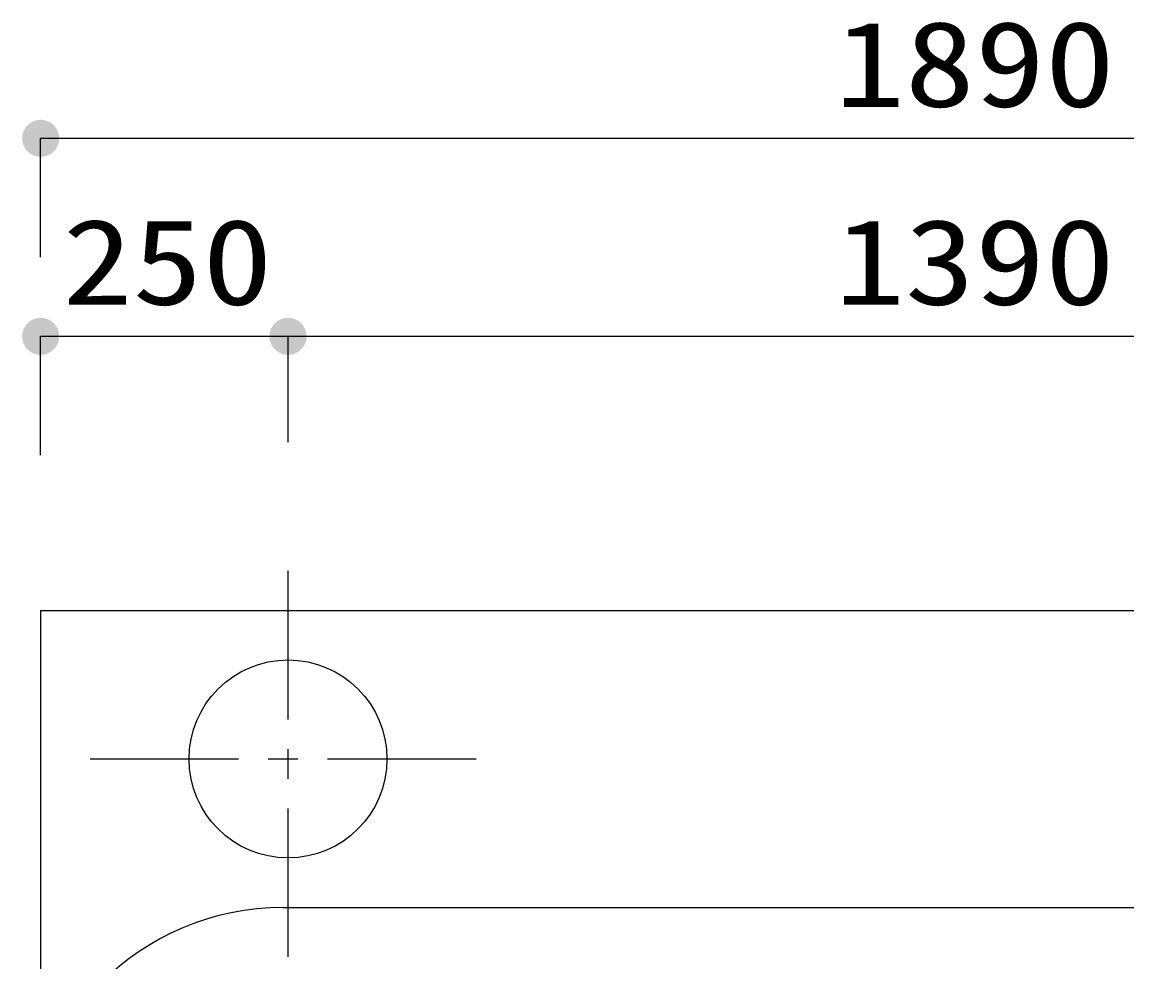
# Model space of a CAD drawing. Units: millimetres, scale not verified. Extents: x -8093 to 8093, y -5792 to 5792.
# Drawn here: x -6514 to -5397, y 1592 to 2542 of the extents above; entities that cross this region are included whole.
import ezdxf
from ezdxf.enums import TextEntityAlignment as Align

# ---------------------------------------------------------------- set-up
doc = ezdxf.new("R2010")
doc.units = ezdxf.units.MM
doc.header["$LTSCALE"] = 30
doc.linetypes.add('CHAIN1', pattern=[8, 5, -1, 1, -1])
for name, color, linetype, lineweight in [('0-1_00クル-フ-0躯体', 3, 'Continuous', 25), ('0-3_00クル-フ-1機器', 5, 'Continuous', 25), ('0-4_00クル-フ-6寸法', 132, 'Continuous', 25)]:
    doc.layers.add(name, color=color, linetype=linetype, lineweight=lineweight)
doc.styles.add('ＭＳ ゴシック', font='')
doc.styles.get('ＭＳ ゴシック').set_extended_font_data('MS Gothic')

msp = doc.modelspace()

# ---------------------------------------------------------------- linework, layer by layer
at = {"layer": '0-1_00クル-フ-0躯体'}
msp.add_line((-6249.9, 1647.35), (-4849.9, 1647.35), dxfattribs=at)
msp.add_arc((-6249.9, 1387.35), 260, 90, 180, dxfattribs=at)
at = {"layer": '0-3_00クル-フ-1機器', "color": 2, "linetype": 'CHAIN1'}
for p, q in [((-6244.9, 1597.35), (-6244.9, 1997.35)), ((-6444.9, 1797.35), (-6044.9, 1797.35))]:
    msp.add_line(p, q, dxfattribs=at)
at = {"layer": '0-3_00クル-フ-1機器', "color": 2}
msp.add_line((-6494.9, 1947.35), (-4604.9, 1947.35), dxfattribs=at)
msp.add_lwpolyline([(-6494.9, 1947.35), (-6494.9, 27.35), (-4604.9, 27.35)], dxfattribs=at)
msp.add_circle((-6244.9, 1797.35), 100, dxfattribs=at)
at = {"layer": '0-4_00クル-フ-6寸法', "color": 4}
for p, q in [((-6494.9, 2304.31), (-6494.9, 2424.31)), ((-4604.9, 2424.31), (-6494.9, 2424.31)), ((-6494.9, 2104.31), (-6494.9, 2224.31)), ((-6494.9, 2224.31), (-6244.9, 2224.31)), ((-6244.9, 2117.35), (-6244.9, 2224.31)), ((-6244.9, 2117.35), (-6244.9, 2224.31)), ((-6244.9, 2224.31), (-4854.9, 2224.31))]:
    msp.add_line(p, q, dxfattribs=at)
at = {"layer": '0-4_00クル-フ-6寸法'}
for points in [[(-6494.9, 2424.31), (-6511.33, 2433.34), (-6510.07, 2435.33)], [(-6494.9, 2424.31), (-6510.07, 2435.33), (-6508.57, 2437.14)], [(-6494.9, 2424.31), (-6508.57, 2437.14), (-6506.85, 2438.75)], [(-6494.9, 2424.31), (-6506.85, 2438.75), (-6504.95, 2440.14)], [(-6494.9, 2424.31), (-6504.95, 2440.14), (-6502.88, 2441.27)], [(-6494.9, 2424.31), (-6502.88, 2441.27), (-6500.69, 2442.14)], [(-6494.9, 2424.31), (-6500.69, 2442.14), (-6498.41, 2442.73)], [(-6494.9, 2424.31), (-6498.41, 2442.73), (-6496.08, 2443.02)], [(-6494.9, 2424.31), (-6496.08, 2443.02), (-6493.72, 2443.02)], [(-6494.9, 2424.31), (-6493.72, 2443.02), (-6491.39, 2442.73)], [(-6494.9, 2424.31), (-6491.39, 2442.73), (-6489.11, 2442.14)], [(-6494.9, 2424.31), (-6489.11, 2442.14), (-6486.92, 2441.27)], [(-6494.9, 2424.31), (-6486.92, 2441.27), (-6484.85, 2440.14)], [(-6494.9, 2424.31), (-6484.85, 2440.14), (-6482.95, 2438.75)], [(-6494.9, 2424.31), (-6482.95, 2438.75), (-6481.23, 2437.14)], [(-6494.9, 2424.31), (-6481.23, 2437.14), (-6479.73, 2435.33)], [(-6494.9, 2424.31), (-6479.73, 2435.33), (-6478.47, 2433.34)], [(-6494.9, 2424.31), (-6513.65, 2424.31), (-6513.5, 2426.66)], [(-6494.9, 2424.31), (-6513.5, 2421.96), (-6513.65, 2424.31)], [(-6494.9, 2424.31), (-6513.5, 2426.66), (-6513.06, 2428.97)], [(-6494.9, 2424.31), (-6513.06, 2419.64), (-6513.5, 2421.96)], [(-6494.9, 2424.31), (-6513.06, 2428.97), (-6512.33, 2431.21)], [(-6494.9, 2424.31), (-6512.33, 2417.41), (-6513.06, 2419.64)], [(-6494.9, 2424.31), (-6512.33, 2431.21), (-6511.33, 2433.34)], [(-6494.9, 2424.31), (-6511.33, 2415.27), (-6512.33, 2417.41)], [(-6494.9, 2424.31), (-6510.07, 2413.29), (-6511.33, 2415.27)], [(-6494.9, 2424.31), (-6508.57, 2411.47), (-6510.07, 2413.29)], [(-6494.9, 2424.31), (-6506.85, 2409.86), (-6508.57, 2411.47)], [(-6494.9, 2424.31), (-6504.95, 2408.48), (-6506.85, 2409.86)], [(-6494.9, 2424.31), (-6502.88, 2407.34), (-6504.95, 2408.48)], [(-6494.9, 2424.31), (-6500.69, 2406.48), (-6502.88, 2407.34)], [(-6494.9, 2424.31), (-6498.41, 2405.89), (-6500.69, 2406.48)], [(-6494.9, 2424.31), (-6496.08, 2405.59), (-6498.41, 2405.89)], [(-6494.9, 2424.31), (-6493.72, 2405.59), (-6496.08, 2405.59)], [(-6494.9, 2424.31), (-6478.47, 2433.34), (-6477.47, 2431.21)], [(-6494.9, 2424.31), (-6477.47, 2431.21), (-6476.74, 2428.97)], [(-6494.9, 2424.31), (-6476.74, 2428.97), (-6476.3, 2426.66)], [(-6494.9, 2424.31), (-6476.3, 2426.66), (-6476.15, 2424.31)], [(-6494.9, 2424.31), (-6491.39, 2405.89), (-6493.72, 2405.59)], [(-6494.9, 2424.31), (-6489.11, 2406.48), (-6491.39, 2405.89)], [(-6494.9, 2424.31), (-6486.92, 2407.34), (-6489.11, 2406.48)], [(-6494.9, 2424.31), (-6484.85, 2408.48), (-6486.92, 2407.34)], [(-6494.9, 2424.31), (-6482.95, 2409.86), (-6484.85, 2408.48)], [(-6494.9, 2424.31), (-6481.23, 2411.47), (-6482.95, 2409.86)], [(-6494.9, 2424.31), (-6479.73, 2413.29), (-6481.23, 2411.47)], [(-6494.9, 2424.31), (-6478.47, 2415.27), (-6479.73, 2413.29)], [(-6494.9, 2424.31), (-6477.47, 2417.41), (-6478.47, 2415.27)], [(-6494.9, 2424.31), (-6476.74, 2419.64), (-6477.47, 2417.41)], [(-6494.9, 2424.31), (-6476.3, 2421.96), (-6476.74, 2419.64)], [(-6494.9, 2424.31), (-6476.15, 2424.31), (-6476.3, 2421.96)], [(-6494.9, 2224.31), (-6512.33, 2231.21), (-6511.33, 2233.34)], [(-6494.9, 2224.31), (-6511.33, 2233.34), (-6510.07, 2235.33)], [(-6494.9, 2224.31), (-6510.07, 2235.33), (-6508.57, 2237.14)], [(-6494.9, 2224.31), (-6508.57, 2237.14), (-6506.85, 2238.75)], [(-6494.9, 2224.31), (-6506.85, 2238.75), (-6504.95, 2240.14)], [(-6494.9, 2224.31), (-6504.95, 2240.14), (-6502.88, 2241.27)], [(-6494.9, 2224.31), (-6502.88, 2241.27), (-6500.69, 2242.14)], [(-6494.9, 2224.31), (-6500.69, 2242.14), (-6498.41, 2242.73)], [(-6494.9, 2224.31), (-6498.41, 2242.73), (-6496.08, 2243.02)], [(-6494.9, 2224.31), (-6496.08, 2243.02), (-6493.72, 2243.02)], [(-6494.9, 2224.31), (-6493.72, 2243.02), (-6491.39, 2242.73)], [(-6494.9, 2224.31), (-6491.39, 2242.73), (-6489.11, 2242.14)], [(-6494.9, 2224.31), (-6489.11, 2242.14), (-6486.92, 2241.27)], [(-6494.9, 2224.31), (-6486.92, 2241.27), (-6484.85, 2240.14)], [(-6494.9, 2224.31), (-6484.85, 2240.14), (-6482.95, 2238.75)], [(-6494.9, 2224.31), (-6482.95, 2238.75), (-6481.23, 2237.14)], [(-6494.9, 2224.31), (-6481.23, 2237.14), (-6479.73, 2235.33)], [(-6494.9, 2224.31), (-6479.73, 2235.33), (-6478.47, 2233.34)], [(-6494.9, 2224.31), (-6478.47, 2233.34), (-6477.47, 2231.21)], [(-6244.9, 2224.31), (-6262.33, 2231.21), (-6261.33, 2233.34)], [(-6244.9, 2224.31), (-6262.33, 2231.21), (-6261.33, 2233.34)], [(-6244.9, 2224.31), (-6261.33, 2233.34), (-6260.07, 2235.33)], [(-6244.9, 2224.31), (-6261.33, 2233.34), (-6260.07, 2235.33)], [(-6244.9, 2224.31), (-6260.07, 2235.33), (-6258.57, 2237.14)], [(-6244.9, 2224.31), (-6260.07, 2235.33), (-6258.57, 2237.14)], [(-6244.9, 2224.31), (-6258.57, 2237.14), (-6256.85, 2238.75)], [(-6244.9, 2224.31), (-6258.57, 2237.14), (-6256.85, 2238.75)], [(-6244.9, 2224.31), (-6256.85, 2238.75), (-6254.95, 2240.14)], [(-6244.9, 2224.31), (-6256.85, 2238.75), (-6254.95, 2240.14)], [(-6244.9, 2224.31), (-6254.95, 2240.14), (-6252.88, 2241.27)], [(-6244.9, 2224.31), (-6254.95, 2240.14), (-6252.88, 2241.27)], [(-6244.9, 2224.31), (-6252.88, 2241.27), (-6250.69, 2242.14)], [(-6244.9, 2224.31), (-6252.88, 2241.27), (-6250.69, 2242.14)], [(-6244.9, 2224.31), (-6250.69, 2242.14), (-6248.41, 2242.73)], [(-6244.9, 2224.31), (-6250.69, 2242.14), (-6248.41, 2242.73)], [(-6244.9, 2224.31), (-6248.41, 2242.73), (-6246.08, 2243.02)], [(-6244.9, 2224.31), (-6248.41, 2242.73), (-6246.08, 2243.02)], [(-6244.9, 2224.31), (-6246.08, 2243.02), (-6243.72, 2243.02)], [(-6244.9, 2224.31), (-6246.08, 2243.02), (-6243.72, 2243.02)], [(-6244.9, 2224.31), (-6243.72, 2243.02), (-6241.39, 2242.73)], [(-6244.9, 2224.31), (-6243.72, 2243.02), (-6241.39, 2242.73)], [(-6244.9, 2224.31), (-6241.39, 2242.73), (-6239.11, 2242.14)], [(-6244.9, 2224.31), (-6241.39, 2242.73), (-6239.11, 2242.14)], [(-6244.9, 2224.31), (-6239.11, 2242.14), (-6236.92, 2241.27)], [(-6244.9, 2224.31), (-6239.11, 2242.14), (-6236.92, 2241.27)], [(-6244.9, 2224.31), (-6236.92, 2241.27), (-6234.85, 2240.14)], [(-6244.9, 2224.31), (-6236.92, 2241.27), (-6234.85, 2240.14)], [(-6244.9, 2224.31), (-6234.85, 2240.14), (-6232.95, 2238.75)], [(-6244.9, 2224.31), (-6234.85, 2240.14), (-6232.95, 2238.75)], [(-6244.9, 2224.31), (-6232.95, 2238.75), (-6231.23, 2237.14)], [(-6244.9, 2224.31), (-6232.95, 2238.75), (-6231.23, 2237.14)], [(-6244.9, 2224.31), (-6231.23, 2237.14), (-6229.73, 2235.33)], [(-6244.9, 2224.31), (-6231.23, 2237.14), (-6229.73, 2235.33)], [(-6244.9, 2224.31), (-6229.73, 2235.33), (-6228.47, 2233.34)], [(-6244.9, 2224.31), (-6229.73, 2235.33), (-6228.47, 2233.34)], [(-6244.9, 2224.31), (-6228.47, 2233.34), (-6227.47, 2231.21)], [(-6244.9, 2224.31), (-6228.47, 2233.34), (-6227.47, 2231.21)], [(-6494.9, 2224.31), (-6513.65, 2224.31), (-6513.5, 2226.66)], [(-6494.9, 2224.31), (-6513.5, 2221.96), (-6513.65, 2224.31)], [(-6494.9, 2224.31), (-6513.5, 2226.66), (-6513.06, 2228.97)], [(-6494.9, 2224.31), (-6513.06, 2219.64), (-6513.5, 2221.96)], [(-6494.9, 2224.31), (-6513.06, 2228.97), (-6512.33, 2231.21)], [(-6494.9, 2224.31), (-6512.33, 2217.41), (-6513.06, 2219.64)], [(-6494.9, 2224.31), (-6511.33, 2215.27), (-6512.33, 2217.41)], [(-6494.9, 2224.31), (-6510.07, 2213.29), (-6511.33, 2215.27)], [(-6494.9, 2224.31), (-6508.57, 2211.47), (-6510.07, 2213.29)], [(-6494.9, 2224.31), (-6506.85, 2209.86), (-6508.57, 2211.47)], [(-6494.9, 2224.31), (-6504.95, 2208.48), (-6506.85, 2209.86)], [(-6494.9, 2224.31), (-6502.88, 2207.34), (-6504.95, 2208.48)], [(-6494.9, 2224.31), (-6500.69, 2206.48), (-6502.88, 2207.34)], [(-6494.9, 2224.31), (-6498.41, 2205.89), (-6500.69, 2206.48)], [(-6494.9, 2224.31), (-6496.08, 2205.59), (-6498.41, 2205.89)], [(-6494.9, 2224.31), (-6493.72, 2205.59), (-6496.08, 2205.59)], [(-6494.9, 2224.31), (-6477.47, 2231.21), (-6476.74, 2228.97)], [(-6494.9, 2224.31), (-6476.74, 2228.97), (-6476.3, 2226.66)], [(-6494.9, 2224.31), (-6476.3, 2226.66), (-6476.15, 2224.31)], [(-6494.9, 2224.31), (-6491.39, 2205.89), (-6493.72, 2205.59)], [(-6494.9, 2224.31), (-6489.11, 2206.48), (-6491.39, 2205.89)], [(-6494.9, 2224.31), (-6486.92, 2207.34), (-6489.11, 2206.48)], [(-6494.9, 2224.31), (-6484.85, 2208.48), (-6486.92, 2207.34)], [(-6494.9, 2224.31), (-6482.95, 2209.86), (-6484.85, 2208.48)], [(-6494.9, 2224.31), (-6481.23, 2211.47), (-6482.95, 2209.86)], [(-6494.9, 2224.31), (-6479.73, 2213.29), (-6481.23, 2211.47)], [(-6494.9, 2224.31), (-6478.47, 2215.27), (-6479.73, 2213.29)], [(-6494.9, 2224.31), (-6477.47, 2217.41), (-6478.47, 2215.27)], [(-6494.9, 2224.31), (-6476.74, 2219.64), (-6477.47, 2217.41)], [(-6494.9, 2224.31), (-6476.3, 2221.96), (-6476.74, 2219.64)], [(-6494.9, 2224.31), (-6476.15, 2224.31), (-6476.3, 2221.96)], [(-6244.9, 2224.31), (-6263.65, 2224.31), (-6263.5, 2226.66)], [(-6244.9, 2224.31), (-6263.65, 2224.31), (-6263.5, 2226.66)], [(-6244.9, 2224.31), (-6263.5, 2221.96), (-6263.65, 2224.31)], [(-6244.9, 2224.31), (-6263.5, 2221.96), (-6263.65, 2224.31)], [(-6244.9, 2224.31), (-6263.5, 2226.66), (-6263.06, 2228.97)], [(-6244.9, 2224.31), (-6263.5, 2226.66), (-6263.06, 2228.97)], [(-6244.9, 2224.31), (-6263.06, 2219.64), (-6263.5, 2221.96)], [(-6244.9, 2224.31), (-6263.06, 2219.64), (-6263.5, 2221.96)], [(-6244.9, 2224.31), (-6263.06, 2228.97), (-6262.33, 2231.21)], [(-6244.9, 2224.31), (-6263.06, 2228.97), (-6262.33, 2231.21)], [(-6244.9, 2224.31), (-6262.33, 2217.41), (-6263.06, 2219.64)], [(-6244.9, 2224.31), (-6262.33, 2217.41), (-6263.06, 2219.64)], [(-6244.9, 2224.31), (-6261.33, 2215.27), (-6262.33, 2217.41)], [(-6244.9, 2224.31), (-6261.33, 2215.27), (-6262.33, 2217.41)], [(-6244.9, 2224.31), (-6260.07, 2213.29), (-6261.33, 2215.27)], [(-6244.9, 2224.31), (-6260.07, 2213.29), (-6261.33, 2215.27)], [(-6244.9, 2224.31), (-6258.57, 2211.47), (-6260.07, 2213.29)], [(-6244.9, 2224.31), (-6258.57, 2211.47), (-6260.07, 2213.29)], [(-6244.9, 2224.31), (-6256.85, 2209.86), (-6258.57, 2211.47)], [(-6244.9, 2224.31), (-6256.85, 2209.86), (-6258.57, 2211.47)], [(-6244.9, 2224.31), (-6254.95, 2208.48), (-6256.85, 2209.86)], [(-6244.9, 2224.31), (-6254.95, 2208.48), (-6256.85, 2209.86)], [(-6244.9, 2224.31), (-6252.88, 2207.34), (-6254.95, 2208.48)], [(-6244.9, 2224.31), (-6252.88, 2207.34), (-6254.95, 2208.48)], [(-6244.9, 2224.31), (-6250.69, 2206.48), (-6252.88, 2207.34)], [(-6244.9, 2224.31), (-6250.69, 2206.48), (-6252.88, 2207.34)], [(-6244.9, 2224.31), (-6248.41, 2205.89), (-6250.69, 2206.48)], [(-6244.9, 2224.31), (-6248.41, 2205.89), (-6250.69, 2206.48)], [(-6244.9, 2224.31), (-6246.08, 2205.59), (-6248.41, 2205.89)], [(-6244.9, 2224.31), (-6246.08, 2205.59), (-6248.41, 2205.89)], [(-6244.9, 2224.31), (-6243.72, 2205.59), (-6246.08, 2205.59)], [(-6244.9, 2224.31), (-6243.72, 2205.59), (-6246.08, 2205.59)], [(-6244.9, 2224.31), (-6227.47, 2231.21), (-6226.74, 2228.97)], [(-6244.9, 2224.31), (-6227.47, 2231.21), (-6226.74, 2228.97)], [(-6244.9, 2224.31), (-6226.74, 2228.97), (-6226.3, 2226.66)], [(-6244.9, 2224.31), (-6226.74, 2228.97), (-6226.3, 2226.66)], [(-6244.9, 2224.31), (-6226.3, 2226.66), (-6226.15, 2224.31)], [(-6244.9, 2224.31), (-6226.3, 2226.66), (-6226.15, 2224.31)], [(-6244.9, 2224.31), (-6241.39, 2205.89), (-6243.72, 2205.59)], [(-6244.9, 2224.31), (-6239.11, 2206.48), (-6241.39, 2205.89)], [(-6244.9, 2224.31), (-6236.92, 2207.34), (-6239.11, 2206.48)], [(-6244.9, 2224.31), (-6234.85, 2208.48), (-6236.92, 2207.34)], [(-6244.9, 2224.31), (-6232.95, 2209.86), (-6234.85, 2208.48)], [(-6244.9, 2224.31), (-6231.23, 2211.47), (-6232.95, 2209.86)], [(-6244.9, 2224.31), (-6229.73, 2213.29), (-6231.23, 2211.47)], [(-6244.9, 2224.31), (-6228.47, 2215.27), (-6229.73, 2213.29)], [(-6244.9, 2224.31), (-6227.47, 2217.41), (-6228.47, 2215.27)], [(-6244.9, 2224.31), (-6226.74, 2219.64), (-6227.47, 2217.41)], [(-6244.9, 2224.31), (-6226.3, 2221.96), (-6226.74, 2219.64)], [(-6244.9, 2224.31), (-6226.15, 2224.31), (-6226.3, 2221.96)], [(-6244.9, 2224.31), (-6241.39, 2205.89), (-6243.72, 2205.59)], [(-6244.9, 2224.31), (-6239.11, 2206.48), (-6241.39, 2205.89)], [(-6244.9, 2224.31), (-6236.92, 2207.34), (-6239.11, 2206.48)], [(-6244.9, 2224.31), (-6234.85, 2208.48), (-6236.92, 2207.34)], [(-6244.9, 2224.31), (-6232.95, 2209.86), (-6234.85, 2208.48)], [(-6244.9, 2224.31), (-6231.23, 2211.47), (-6232.95, 2209.86)], [(-6244.9, 2224.31), (-6229.73, 2213.29), (-6231.23, 2211.47)], [(-6244.9, 2224.31), (-6228.47, 2215.27), (-6229.73, 2213.29)], [(-6244.9, 2224.31), (-6227.47, 2217.41), (-6228.47, 2215.27)], [(-6244.9, 2224.31), (-6226.74, 2219.64), (-6227.47, 2217.41)], [(-6244.9, 2224.31), (-6226.3, 2221.96), (-6226.74, 2219.64)], [(-6244.9, 2224.31), (-6226.15, 2224.31), (-6226.3, 2221.96)]]:
    msp.add_solid(points, dxfattribs=at)

# ---------------------------------------------------------------- texts
at = {"layer": '0-4_00クル-フ-6寸法', "color": 3, "style": 'ＭＳ ゴシック', "width": 1.2}
for s, p in [('1890', (-5692.19, 2430.15)), ('250', (-6472.76, 2230.15)), ('1390', (-5692.19, 2230.15))]:
    msp.add_text(s, height=86.66, dxfattribs=at).set_placement(p, align=Align.BOTTOM_LEFT)

doc.saveas('drawing.dxf')
